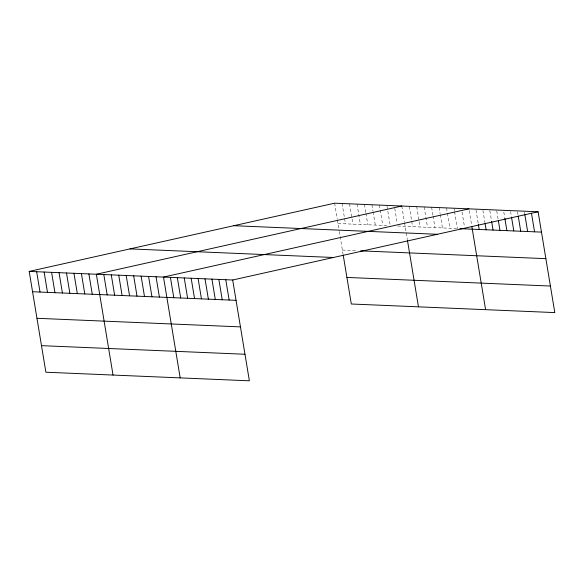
<?xml version="1.0" encoding="UTF-8"?>
<svg xmlns="http://www.w3.org/2000/svg" width="584" height="584" viewBox="0 0 584 584"><rect width="100%" height="100%" fill="white"/><g stroke="black" fill="none" stroke-linecap="round" stroke-linejoin="round"><path stroke-width="0.44" stroke-dasharray="2.92 2.19" d="M337.99 223.519L386.907 225.585M397.682 226.037L456.542 228.526M342.392 250.076L357.313 250.704M524.417 212.08L524.717 213.853M517.504 211.788L518.088 215.328M510.584 211.496L511.46 216.803M503.809 212.087L504.693 217.394M496.743 210.912L498.21 219.752M489.83 210.62L491.436 220.343M482.91 210.328L484.961 222.701M475.989 210.036L478.186 223.292M469.222 210.627L471.704 225.658M462.054 212.08L464.536 227.11M454.002 208.232L454.447 210.882M454.593 211.766L457.367 228.563M446.541 207.919L447.278 212.335M447.424 213.218L449.906 228.242M439.08 207.605L440.11 213.788M440.256 214.671L442.446 227.928M431.62 207.283L432.941 215.24M433.087 216.124L434.985 227.614M424.159 206.97L427.524 227.3M416.699 206.656L420.064 226.986M409.238 206.342L412.603 226.672M401.777 206.028L404.413 221.935M404.559 222.818L407.34 239.637M394.755 208.364L397.244 223.387M387.002 206.276L390.076 224.84M379.396 205.079L382.761 225.409M371.935 204.765L372.957 210.955M373.103 211.839L375.3 225.096M364.474 204.451L365.788 212.408M365.934 213.291L367.84 224.782M357.007 204.137L360.379 224.46M349.546 203.823L352.911 224.147M342.085 203.502L345.451 223.833M334.625 203.188L337.26 219.102M337.406 219.986L339.165 230.6M339.311 231.483L343.1 254.354"/><path stroke-width="0.88" d="M29.2 271.407L232.688 279.999L249.375 380.812L45.888 372.22L29.2 271.407L334.625 203.188L538.112 211.78L554.8 312.593L351.312 304.001L343.239 255.208M401.777 206.028L96.353 274.246L113.04 375.052M468.93 208.86L163.498 277.079L180.186 377.892M232.688 279.999L538.112 211.78M459.856 228.665L541.477 232.111M233.834 225.701L437.321 234.293M360.627 250.85L545.872 258.668M129.991 248.893L333.479 257.493M346.918 277.437L550.405 286.036M32.565 291.737L236.053 300.329M36.96 318.295L240.447 326.887M41.493 345.655L244.973 354.254M531.484 213.262L534.557 231.819M524.863 214.737L527.637 231.527M518.234 216.211L520.724 231.235M511.606 217.686L513.803 230.943M504.839 218.277L506.883 230.651M498.356 220.635L499.962 230.359M491.582 221.227L493.049 230.067M485.107 223.584L486.129 229.775M478.332 224.183L479.209 229.483M471.85 226.541L485.618 309.673M407.486 240.52L418.465 306.834M225.767 279.707L229.132 300.037M218.847 279.415L222.212 299.745M211.926 279.123L215.292 299.453M205.013 278.831L208.378 299.161M198.093 278.539L201.458 298.869M191.172 278.247L194.538 298.577M184.252 277.955L187.617 298.285M177.339 277.663L180.704 297.993M170.418 277.371L173.784 297.701M156.037 276.765L159.403 297.095M148.577 276.451L151.942 296.781M141.116 276.137L144.482 296.46M133.656 275.816L137.021 296.146M126.195 275.502L129.56 295.832M118.734 275.188L122.1 295.519M111.274 274.874L114.639 295.205M103.813 274.56L107.179 294.891M88.892 273.925L92.257 294.256M81.424 273.611L84.79 293.942M73.964 273.297L77.329 293.628M66.503 272.983L69.868 293.314M59.042 272.67L62.408 293M51.582 272.356L54.947 292.679M44.121 272.034L47.486 292.365M36.661 271.721L40.026 292.051"/></g></svg>
